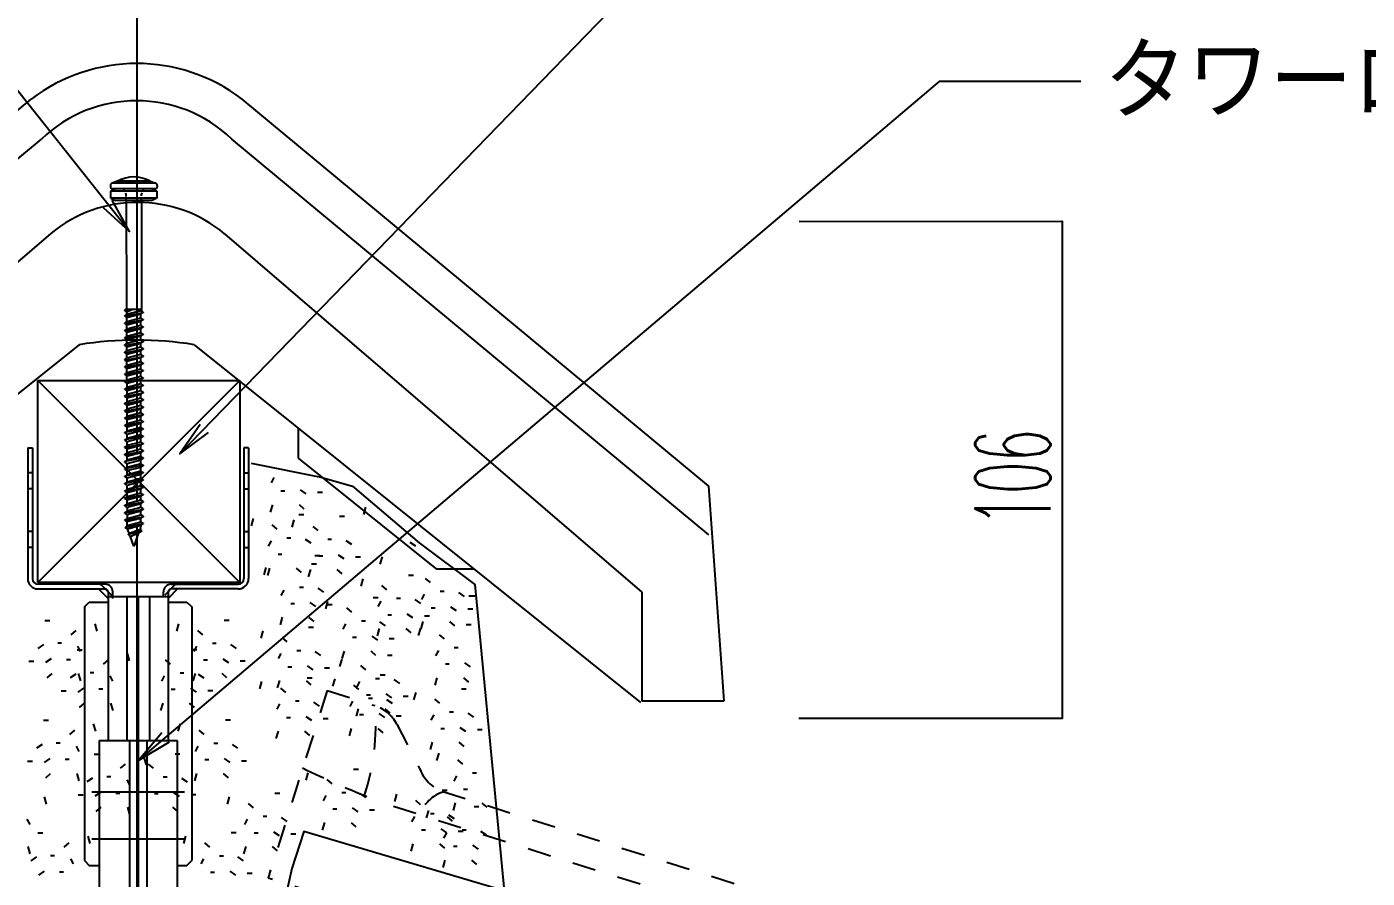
# Model space of a CAD drawing. Extents: x -1727 to 4652, y -2308 to 2357.
# Drawn here: x 3700.5 to 3985.7, y 599.4 to 780.5 of the extents above; entities that cross this region are included whole.
import ezdxf

# ---------------------------------------------------------------- set-up
doc = ezdxf.new("R2010")
doc.units = 0
doc.header["$LTSCALE"] = 5
for name, pattern in [('DASHDOTX2', [63, 60, -1, 1, -1]), ('DASHED', [7, 6, -1]), ('DOT', [2, 1, -1])]:
    doc.linetypes.add(name, pattern=pattern)
for name, color, linetype in [('0-1', 7, 'CONTINUOUS'), ('0-2', 7, 'CONTINUOUS'), ('0-3', 7, 'CONTINUOUS'), ('0-4', 7, 'CONTINUOUS')]:
    doc.layers.add(name, color=color, linetype=linetype)
doc.styles.get("Standard").update_dxf_attribs({"font": 'txt.shx', "bigfont": 'extfont.shx'})

msp = doc.modelspace()

# ---------------------------------------------------------------- linework, layer by layer
at = {"layer": '0-1', "color": 4, "linetype": 'CONTINUOUS'}
for p, q in [((3719.7409, 747.6606), (3718.5688, 747.2302)), ((3726.7408, 747.6619), (3719.7409, 747.6606)), ((3726.7408, 747.6619), (3727.9129, 747.2319)), ((3718.241, 746.7604), (3718.2411, 746.5603)), ((3719.316, 746.0603), (3718.3162, 745.5604)), ((3728.1661, 745.5621), (3718.3162, 745.5604)), ((3718.3165, 744.0604), (3718.3162, 745.5604)), ((3727.741, 747.2618), (3718.741, 747.2602)), ((3727.7412, 746.0618), (3718.7412, 746.0602)), ((3721.3892, 745.3707), (3721.0902, 746.0607)), ((3721.6413, 744.7909), (3721.5164, 745.0809)), ((3721.6413, 744.3808), (3721.6413, 744.7909)), ((3724.8414, 744.7914), (3725.0114, 745.1815)), ((3724.8414, 744.5514), (3724.8414, 744.7914)), ((3725.1062, 745.4014), (3725.3922, 746.0614)), ((3727.1661, 746.0617), (3728.1661, 745.5621)), ((3728.1661, 745.5621), (3728.1664, 744.0621)), ((3728.2409, 746.7621), (3728.241, 746.562)), ((3728.1664, 744.0621), (3718.3165, 744.0604)), ((3718.3165, 744.0604), (3719.3165, 743.5604)), ((3727.1666, 743.5618), (3719.3165, 743.5604)), ((3721.6415, 743.5609), (3721.6414, 744.2209)), ((3721.6415, 743.5609), (3721.6455, 720.5608)), ((3724.8416, 743.5614), (3724.8415, 744.2415)), ((3724.8416, 743.5614), (3724.8457, 720.1113)), ((3728.1664, 744.0621), (3727.1666, 743.5618)), ((3721.2958, 720.2307), (3721.7107, 720.481)), ((3721.2958, 720.1407), (3722.3137, 720.3911)), ((3721.2958, 720.1407), (3721.2958, 720.2307)), ((3721.7837, 719.851), (3721.2958, 720.1407)), ((3721.296, 718.9209), (3725.1959, 719.7016)), ((3721.296, 719.0208), (3721.7838, 719.3008)), ((3721.296, 718.9209), (3721.296, 719.0208)), ((3721.296, 718.9209), (3721.7839, 718.6408)), ((3721.6455, 720.5608), (3721.7107, 720.481)), ((3722.0788, 720.391), (3721.7107, 720.481)), ((3721.7838, 719.3008), (3721.7836, 720.1909)), ((3721.7837, 719.851), (3722.8036, 720.3912)), ((3724.7086, 720.0813), (3721.7838, 719.3008)), ((3721.7839, 718.6408), (3724.7087, 719.4213)), ((3724.8457, 720.3915), (3722.0788, 720.391)), ((3724.7086, 720.0813), (3725.1959, 719.8015)), ((3725.1959, 719.7016), (3724.7087, 719.4213)), ((3724.7089, 718.5315), (3724.7087, 719.4213)), ((3725.1959, 719.8015), (3725.1959, 719.7016)), ((3721.2963, 717.3708), (3725.1962, 718.1515)), ((3721.2963, 717.4707), (3721.784, 717.751)), ((3721.2963, 717.3708), (3721.2963, 717.4707)), ((3721.2963, 717.3708), (3721.7842, 717.091)), ((3721.2966, 715.8207), (3725.1964, 716.6014)), ((3721.2966, 715.9209), (3721.7843, 716.2009)), ((3721.784, 717.751), (3721.7839, 718.6408)), ((3724.7089, 718.5315), (3721.784, 717.751)), ((3721.7842, 717.091), (3724.709, 717.8715)), ((3721.7843, 716.2009), (3721.7842, 717.091)), ((3724.7092, 716.9814), (3721.7843, 716.2009)), ((3721.7844, 715.5409), (3724.7093, 716.3214)), ((3724.7089, 718.5315), (3725.1962, 718.2514)), ((3725.1962, 718.1515), (3724.709, 717.8715)), ((3724.7092, 716.9814), (3724.709, 717.8715)), ((3724.7092, 716.9814), (3725.1964, 716.7016)), ((3725.1964, 716.6014), (3724.7093, 716.3214)), ((3724.7094, 715.4313), (3724.7093, 716.3214)), ((3725.1962, 718.2514), (3725.1962, 718.1515)), ((3725.1964, 716.7016), (3725.1964, 716.6014)), ((3721.2966, 715.8207), (3721.2966, 715.9209)), ((3721.2966, 715.8207), (3721.7844, 715.5409)), ((3721.2968, 714.3708), (3721.7846, 714.6508)), ((3721.2969, 714.2709), (3721.2968, 714.3708)), ((3721.2969, 714.2709), (3725.1967, 715.0516)), ((3721.2969, 714.2709), (3721.7847, 713.9908)), ((3721.2971, 712.7208), (3725.197, 713.5015)), ((3721.2971, 712.8207), (3721.7849, 713.101)), ((3721.7846, 714.6508), (3721.7844, 715.5409)), ((3724.7094, 715.4313), (3721.7846, 714.6508)), ((3721.7847, 713.9908), (3724.7096, 714.7713)), ((3721.7849, 713.101), (3721.7847, 713.9908)), ((3724.7097, 713.8815), (3721.7849, 713.101)), ((3721.785, 712.441), (3724.7098, 713.2215)), ((3724.7094, 715.4313), (3725.1967, 715.1515)), ((3725.1967, 715.0516), (3724.7096, 714.7713)), ((3724.7097, 713.8815), (3724.7096, 714.7713)), ((3724.7097, 713.8815), (3725.197, 713.6014)), ((3725.197, 713.5015), (3724.7098, 713.2215)), ((3724.71, 712.3314), (3724.7098, 713.2215)), ((3725.1967, 715.1515), (3725.1967, 715.0516)), ((3725.197, 713.6014), (3725.197, 713.5015)), ((3721.2971, 712.7208), (3721.2971, 712.8207)), ((3721.2971, 712.7208), (3721.785, 712.441)), ((3721.2974, 711.1707), (3725.1973, 711.9514)), ((3721.2974, 711.2709), (3721.7851, 711.5509)), ((3721.2974, 711.1707), (3721.2974, 711.2709)), ((3721.2974, 711.1707), (3721.7852, 710.8909)), ((3721.2977, 709.6209), (3725.1975, 710.4016)), ((3721.7851, 711.5509), (3721.785, 712.441)), ((3724.71, 712.3314), (3721.7851, 711.5509)), ((3721.7852, 710.8909), (3724.7101, 711.6714)), ((3721.7854, 710.0008), (3721.7852, 710.8909)), ((3724.7103, 710.7813), (3721.7854, 710.0008)), ((3724.71, 712.3314), (3725.1972, 712.0516)), ((3725.1973, 711.9514), (3724.7101, 711.6714)), ((3724.7103, 710.7813), (3724.7101, 711.6714)), ((3724.7103, 710.7813), (3725.1975, 710.4916)), ((3725.1975, 710.4016), (3724.7104, 710.1213)), ((3725.1972, 712.0516), (3725.1973, 711.9514)), ((3725.1975, 710.4916), (3725.1975, 710.4016)), ((3721.2977, 709.7208), (3721.7854, 710.0008)), ((3721.2977, 709.6209), (3721.2977, 709.7208)), ((3721.2977, 709.6209), (3721.7855, 709.3408)), ((3721.2979, 708.0708), (3725.1978, 708.8515)), ((3721.2979, 708.1707), (3721.7857, 708.451)), ((3721.2979, 708.0708), (3721.2979, 708.1707)), ((3721.2979, 708.0708), (3721.7858, 707.791)), ((3721.7855, 709.3408), (3724.7104, 710.1213)), ((3721.7857, 708.451), (3721.7855, 709.3408)), ((3724.7105, 709.2315), (3721.7857, 708.451)), ((3721.7858, 707.791), (3724.7107, 708.5715)), ((3721.786, 706.9009), (3721.7858, 707.791)), ((3724.7108, 707.6814), (3721.786, 706.9009)), ((3724.7105, 709.2315), (3724.7104, 710.1213)), ((3724.7105, 709.2315), (3725.1978, 708.9415)), ((3725.1978, 708.8515), (3724.7107, 708.5715)), ((3724.7108, 707.6814), (3724.7107, 708.5715)), ((3724.7108, 707.6814), (3725.1981, 707.3914)), ((3725.1978, 708.9415), (3725.1978, 708.8515)), ((3725.1981, 707.3914), (3725.1981, 707.3014)), ((3721.2982, 706.5207), (3725.1981, 707.3014)), ((3721.2982, 706.6209), (3721.786, 706.9009)), ((3721.2982, 706.5207), (3721.2982, 706.6209)), ((3721.2982, 706.5207), (3721.7861, 706.2409)), ((3721.2985, 704.9709), (3725.1984, 705.7516)), ((3721.2985, 705.0708), (3721.7862, 705.3508)), ((3721.2985, 704.9709), (3721.2985, 705.0708)), ((3721.2985, 704.9709), (3721.7863, 704.6908)), ((3721.7861, 706.2409), (3724.7109, 707.0214)), ((3721.7862, 705.3508), (3721.7861, 706.2409)), ((3724.7111, 706.1313), (3721.7862, 705.3508)), ((3721.7863, 704.6908), (3724.7112, 705.4713)), ((3721.7865, 703.801), (3721.7863, 704.6908)), ((3724.7114, 704.5815), (3721.7865, 703.801)), ((3725.1981, 707.3014), (3724.7109, 707.0214)), ((3724.7111, 706.1313), (3724.7109, 707.0214)), ((3724.7111, 706.1313), (3725.1983, 705.8416)), ((3725.1984, 705.7516), (3724.7112, 705.4713)), ((3724.7114, 704.5815), (3724.7112, 705.4713)), ((3724.7114, 704.5815), (3725.1986, 704.2915)), ((3725.1983, 705.8416), (3725.1984, 705.7516)), ((3721.2988, 703.4208), (3725.1986, 704.2015)), ((3721.2988, 703.5207), (3721.7865, 703.801)), ((3721.2988, 703.4208), (3721.2988, 703.5207)), ((3721.2988, 703.4208), (3721.7866, 703.141)), ((3721.299, 701.8707), (3725.1989, 702.6514)), ((3721.299, 701.9709), (3721.7868, 702.2509)), ((3721.299, 701.8707), (3721.299, 701.9709)), ((3721.299, 701.8707), (3721.7869, 701.5909)), ((3721.7866, 703.141), (3724.7115, 703.9215)), ((3721.7868, 702.2509), (3721.7866, 703.141)), ((3724.7116, 703.0314), (3721.7868, 702.2509)), ((3721.7869, 701.5909), (3724.7118, 702.3615)), ((3725.1986, 704.2015), (3724.7115, 703.9215)), ((3724.7116, 703.0314), (3724.7115, 703.9215)), ((3724.7116, 703.0314), (3725.1989, 702.7414)), ((3725.1989, 702.6514), (3724.7118, 702.3615)), ((3724.7119, 701.4714), (3724.7118, 702.3615)), ((3725.1986, 704.2915), (3725.1986, 704.2015)), ((3725.1989, 702.7414), (3725.1989, 702.6514)), ((3721.2993, 700.3209), (3725.1992, 701.1016)), ((3721.2993, 700.4208), (3721.787, 700.7008)), ((3721.2993, 700.3209), (3721.2993, 700.4208)), ((3721.2993, 700.3209), (3721.7872, 700.0408)), ((3721.2996, 698.7708), (3725.1995, 699.5515)), ((3721.2996, 698.8707), (3721.7873, 699.151)), ((3721.2996, 698.7708), (3721.2996, 698.8707)), ((3721.787, 700.7008), (3721.7869, 701.5909)), ((3724.7119, 701.4714), (3721.787, 700.7008)), ((3721.7872, 700.0408), (3724.712, 700.8114)), ((3721.7873, 699.151), (3721.7872, 700.0408)), ((3724.7122, 699.9213), (3721.7873, 699.151)), ((3721.7874, 698.491), (3724.7123, 699.2613)), ((3724.7119, 701.4714), (3725.1992, 701.1916)), ((3725.1992, 701.1016), (3724.712, 700.8114)), ((3724.7122, 699.9213), (3724.712, 700.8114)), ((3724.7122, 699.9213), (3725.1994, 699.6415)), ((3725.1995, 699.5515), (3724.7123, 699.2613)), ((3724.7125, 698.3715), (3724.7123, 699.2613)), ((3725.1992, 701.1916), (3725.1992, 701.1016)), ((3725.1994, 699.6415), (3725.1995, 699.5515)), ((3721.2996, 698.7708), (3721.7874, 698.491)), ((3721.2998, 697.3209), (3721.7876, 697.6009)), ((3721.2999, 697.2207), (3721.2998, 697.3209)), ((3721.2999, 697.2207), (3725.1997, 698.0014)), ((3721.2999, 697.2207), (3721.7877, 696.9409)), ((3721.3001, 695.6709), (3725.2, 696.4516)), ((3721.3001, 695.7708), (3721.7879, 696.0508)), ((3721.7876, 697.6009), (3721.7874, 698.491)), ((3724.7125, 698.3715), (3721.7876, 697.6009)), ((3721.7877, 696.9409), (3724.7126, 697.7115)), ((3721.7879, 696.0508), (3721.7877, 696.9409)), ((3724.7127, 696.8214), (3721.7879, 696.0508)), ((3721.788, 695.3908), (3724.7128, 696.1614)), ((3724.7125, 698.3715), (3725.1997, 698.0914)), ((3725.1997, 698.0014), (3724.7126, 697.7115)), ((3724.7127, 696.8214), (3724.7126, 697.7115)), ((3724.7127, 696.8214), (3725.2, 696.5416)), ((3725.2, 696.4516), (3724.7128, 696.1614)), ((3724.713, 695.2713), (3724.7128, 696.1614)), ((3725.1997, 698.0914), (3725.1997, 698.0014)), ((3725.2, 696.5416), (3725.2, 696.4516)), ((3721.3001, 695.6709), (3721.3001, 695.7708)), ((3721.3001, 695.6709), (3721.788, 695.3908)), ((3725.2003, 694.9915), (3721.3004, 694.2207)), ((3721.3004, 694.2207), (3721.7881, 694.501)), ((3721.3004, 694.1208), (3721.3004, 694.2207)), ((3721.3004, 694.1208), (3721.7883, 693.841)), ((3725.2005, 693.4414), (3721.3007, 692.6709)), ((3721.7881, 694.501), (3721.788, 695.3908)), ((3724.713, 695.2713), (3721.7881, 694.501)), ((3721.7883, 693.841), (3724.7131, 694.6113)), ((3721.7884, 692.9509), (3721.7883, 693.841)), ((3724.7133, 693.7215), (3721.7884, 692.9509)), ((3724.713, 695.2713), (3725.2003, 694.9915)), ((3725.2003, 694.9015), (3724.7131, 694.6113)), ((3724.7133, 693.7215), (3724.7131, 694.6113)), ((3724.7133, 693.7215), (3725.2005, 693.4414)), ((3725.2005, 693.3415), (3724.7134, 693.0615)), ((3725.2003, 694.9915), (3725.2003, 694.9015)), ((3725.2005, 693.4414), (3725.2005, 693.3415)), ((3721.3007, 692.6709), (3721.7884, 692.9509)), ((3721.3007, 692.5707), (3721.3007, 692.6709)), ((3721.3007, 692.5707), (3721.7885, 692.2909)), ((3721.3009, 691.1208), (3721.7887, 691.4008)), ((3721.301, 691.0209), (3721.3009, 691.1208)), ((3721.301, 691.0209), (3725.2008, 691.7914)), ((3721.301, 691.0209), (3721.7888, 690.7408)), ((3721.7885, 692.2909), (3724.7134, 693.0615)), ((3721.7887, 691.4008), (3721.7885, 692.2909)), ((3724.7136, 692.1714), (3721.7887, 691.4008)), ((3721.7888, 690.7408), (3724.7137, 691.5114)), ((3721.789, 689.851), (3721.7888, 690.7408)), ((3724.7138, 690.6213), (3721.789, 689.851)), ((3724.7136, 692.1714), (3724.7134, 693.0615)), ((3724.7136, 692.1714), (3725.2008, 691.8916)), ((3725.2008, 691.7914), (3724.7137, 691.5114)), ((3724.7138, 690.6213), (3724.7137, 691.5114)), ((3724.7138, 690.6213), (3725.2011, 690.3415)), ((3725.2008, 691.8916), (3725.2008, 691.7914)), ((3725.2011, 690.3415), (3725.2011, 690.2416)), ((3721.3012, 689.4708), (3725.2011, 690.2416)), ((3721.3012, 689.5707), (3721.789, 689.851)), ((3721.3012, 689.4708), (3721.3012, 689.5707)), ((3721.3012, 689.4708), (3721.7891, 689.191)), ((3725.2013, 688.7914), (3721.3015, 688.0209)), ((3721.3015, 688.0209), (3721.7892, 688.3009)), ((3721.3015, 687.9207), (3721.3015, 688.0209)), ((3721.3015, 687.9207), (3721.7894, 687.6409)), ((3721.7891, 689.191), (3724.7139, 689.9613)), ((3721.7892, 688.3009), (3721.7891, 689.191)), ((3724.7141, 689.0715), (3721.7892, 688.3009)), ((3721.7894, 687.6409), (3724.7142, 688.4115)), ((3721.7895, 686.7508), (3721.7894, 687.6409)), ((3724.7144, 687.5214), (3721.7895, 686.7508)), ((3725.2011, 690.2416), (3724.7139, 689.9613)), ((3724.7141, 689.0715), (3724.7139, 689.9613)), ((3724.7141, 689.0715), (3725.2013, 688.7914)), ((3725.2014, 688.6915), (3724.7142, 688.4115)), ((3724.7144, 687.5214), (3724.7142, 688.4115)), ((3724.7144, 687.5214), (3725.2016, 687.2416)), ((3725.2013, 688.7914), (3725.2014, 688.6915)), ((3725.2016, 687.2416), (3721.3018, 686.4708)), ((3721.3018, 686.4708), (3721.7895, 686.7508)), ((3721.3018, 686.3709), (3721.3018, 686.4708)), ((3721.3018, 686.3709), (3721.7896, 686.0908)), ((3725.2019, 685.6915), (3721.302, 684.9207)), ((3721.302, 684.9207), (3721.7898, 685.201)), ((3721.3021, 684.8208), (3721.302, 684.9207)), ((3721.3021, 684.8208), (3721.7899, 684.541)), ((3721.7896, 686.0908), (3724.7145, 686.8614)), ((3721.7898, 685.201), (3721.7896, 686.0908)), ((3724.7146, 685.9713), (3721.7898, 685.201)), ((3721.7899, 684.541), (3724.7148, 685.3113)), ((3725.2016, 687.1414), (3724.7145, 686.8614)), ((3724.7146, 685.9713), (3724.7145, 686.8614)), ((3724.7146, 685.9713), (3725.2019, 685.6915)), ((3725.2019, 685.5916), (3724.7148, 685.3113)), ((3724.7149, 684.4215), (3724.7148, 685.3113)), ((3725.2016, 687.2416), (3725.2016, 687.1414)), ((3725.2019, 685.6915), (3725.2019, 685.5916)), ((3725.2022, 684.1414), (3721.3023, 683.3709)), ((3721.3023, 683.3709), (3721.7901, 683.6509)), ((3721.3023, 683.2707), (3721.3023, 683.3709)), ((3721.3023, 683.2707), (3721.7902, 682.9909)), ((3721.3026, 681.7209), (3725.2025, 682.4914)), ((3721.3026, 681.8208), (3721.7903, 682.1008)), ((3721.3026, 681.7209), (3721.3026, 681.8208)), ((3721.3026, 681.7209), (3721.7904, 681.4408)), ((3721.7901, 683.6509), (3721.7899, 684.541)), ((3724.7149, 684.4215), (3721.7901, 683.6509)), ((3721.7902, 682.9909), (3724.715, 683.7615)), ((3721.7903, 682.1008), (3721.7902, 682.9909)), ((3724.7152, 682.8714), (3721.7903, 682.1008)), ((3721.7904, 681.4408), (3724.7153, 682.2114)), ((3724.7149, 684.4215), (3725.2022, 684.1414)), ((3725.2022, 684.0415), (3724.715, 683.7615)), ((3724.7152, 682.8714), (3724.715, 683.7615)), ((3724.7152, 682.8714), (3725.2024, 682.5916)), ((3725.2025, 682.4914), (3724.7153, 682.2114)), ((3724.7155, 681.3213), (3724.7153, 682.2114)), ((3725.2022, 684.1414), (3725.2022, 684.0415)), ((3725.2024, 682.5916), (3725.2025, 682.4914)), ((3721.3029, 680.1708), (3725.2027, 680.9416)), ((3721.3029, 680.2707), (3721.7906, 680.551)), ((3721.3029, 680.1708), (3721.3029, 680.2707)), ((3721.3029, 680.1708), (3721.7907, 679.891)), ((3725.203, 679.3915), (3721.3031, 678.6207)), ((3721.3031, 678.7209), (3721.7939, 679.0009)), ((3721.7906, 680.551), (3721.7904, 681.4408)), ((3724.7155, 681.3213), (3721.7906, 680.551)), ((3721.7907, 679.891), (3724.7156, 680.6613)), ((3721.7909, 679.0009), (3721.7907, 679.891)), ((3724.7157, 679.7715), (3721.7909, 679.0009)), ((3721.791, 678.3409), (3724.7159, 679.1115)), ((3725.203, 679.3915), (3724.712, 679.1115)), ((3725.203, 679.4914), (3724.7148, 679.7715)), ((3724.7155, 681.3213), (3725.2027, 681.0415)), ((3725.2027, 680.9416), (3724.7156, 680.6613)), ((3724.7157, 679.7715), (3724.7156, 680.6613)), ((3724.716, 678.2214), (3724.7159, 679.1115)), ((3725.2027, 681.0415), (3725.2027, 680.9416)), ((3725.203, 679.4914), (3725.203, 679.3915)), ((3721.3031, 678.6207), (3721.3031, 678.7209)), ((3721.3031, 678.6207), (3721.7922, 678.3409)), ((3725.2033, 677.8414), (3721.3034, 677.0709)), ((3721.3034, 677.1609), (3721.7942, 677.4508)), ((3721.3034, 677.0709), (3721.3034, 677.1609)), ((3721.3034, 677.0709), (3721.7925, 676.7908)), ((3721.3037, 675.5208), (3725.2036, 676.2916)), ((3721.791, 678.3409), (3721.7912, 677.4508)), ((3724.716, 678.2214), (3721.7912, 677.4508)), ((3721.7913, 676.7908), (3724.7161, 677.5614)), ((3721.7913, 676.7908), (3721.7914, 675.901)), ((3721.7914, 675.901), (3724.7163, 676.6713)), ((3721.7915, 675.241), (3724.7164, 676.0113)), ((3725.2033, 677.8414), (3724.7122, 677.5614)), ((3725.2036, 676.2916), (3724.7125, 676.0113)), ((3725.2033, 677.9416), (3724.7151, 678.2214)), ((3725.2035, 676.3915), (3724.7154, 676.6713)), ((3724.7163, 676.6713), (3724.7161, 677.5614)), ((3724.7166, 675.1215), (3724.7164, 676.0113)), ((3725.2033, 677.9416), (3725.2033, 677.8414)), ((3725.2035, 676.3915), (3725.2036, 676.2916)), ((3721.3037, 675.6108), (3721.7944, 675.901)), ((3721.3037, 675.5208), (3721.3037, 675.6108)), ((3721.3037, 675.5208), (3721.7927, 675.241)), ((3721.43, 674.0007), (3721.9178, 673.7209)), ((3721.7917, 674.3509), (3721.4407, 674.0907)), ((3721.4408, 673.9908), (3721.4407, 674.0907)), ((3725.2038, 674.7415), (3721.4408, 673.9908)), ((3721.7917, 674.3509), (3721.7915, 675.241)), ((3724.7166, 675.1215), (3721.7917, 674.3509)), ((3721.9169, 673.7209), (3724.7167, 674.4615)), ((3722.2681, 672.7511), (3721.9169, 673.7209)), ((3724.8861, 673.1814), (3722.1352, 672.481)), ((3724.5188, 673.5213), (3722.2681, 672.7511)), ((3724.8861, 673.1814), (3724.1941, 672.7814)), ((3724.6559, 673.9014), (3724.5188, 673.5213)), ((3724.929, 673.2915), (3724.5188, 673.5213)), ((3725.2038, 674.7415), (3724.7128, 674.4615)), ((3725.2038, 674.8414), (3724.7157, 675.1215)), ((3724.7167, 674.4615), (3724.7167, 674.2413)), ((3724.929, 673.2915), (3724.8861, 673.1814)), ((3725.2038, 674.8414), (3725.2038, 674.7415)), ((3722.2681, 672.7511), (3722.0971, 672.571)), ((3722.1352, 672.481), (3722.0971, 672.571)), ((3722.5502, 671.981), (3722.1352, 672.481)), ((3724.1941, 672.7814), (3722.5502, 671.981)), ((3723.2547, 670.0512), (3722.5502, 671.981)), ((3724.2661, 672.8312), (3723.2547, 670.0512)), ((3723.2547, 670.0512), (3723.6296, 670.5613)), ((3723.6296, 670.5613), (3723.5605, 670.8913))]:
    msp.add_line(p, q, dxfattribs=at)
at = {"layer": '0-1', "color": 3, "linetype": 'CONTINUOUS'}
for p, q in [((3702.7868, 662.2704), (3702.7868, 705.2704)), ((3702.7868, 705.2704), (3745.7868, 705.2704)), ((3745.7868, 705.2704), (3745.7868, 662.2704)), ((3745.7868, 662.2704), (3702.7868, 662.2704))]:
    msp.add_line(p, q, dxfattribs=at)
at = {"layer": '0-1', "color": 7, "linetype": 'CONTINUOUS'}
for p, q in [((3745.7868, 705.2704), (3702.7868, 662.2704)), ((3702.7868, 705.2704), (3745.7868, 662.2704)), ((3753.0438, 684.6186), (3752.4437, 683.4931)), ((3754.5314, 681.7576), (3755.3568, 681.7577)), ((3758.6288, 681.9705), (3759.8293, 681.1452)), ((3763.3866, 681.4561), (3762.3362, 681.456)), ((3752.3479, 677.251), (3752.7979, 678.8267)), ((3759.3877, 676.6572), (3758.3372, 676.6571)), ((3759.5095, 677.9025), (3758.459, 678.8028)), ((3768.0643, 676.358), (3767.0139, 676.3579)), ((3772.1839, 676.7556), (3772.634, 678.3313)), ((3748.2482, 674.362), (3748.6983, 675.9377)), ((3753.7603, 673.63), (3752.7098, 674.5302)), ((3756.9249, 674.0628), (3757.375, 675.6385)), ((3762.437, 673.3308), (3761.3864, 674.231)), ((3752.4454, 671.1548), (3751.8453, 670.0293)), ((3755.8283, 671.7943), (3756.6537, 671.7944)), ((3759.6896, 671.5437), (3760.8902, 670.7185)), ((3764.505, 671.4951), (3765.3303, 671.4952)), ((3768.3663, 671.2445), (3769.5669, 670.4193)), ((3781.966, 670.9002), (3783.1666, 670.075)), ((3753.933, 668.2938), (3754.7584, 668.2939)), ((3762.7882, 667.9923), (3761.7378, 667.9922)), ((3762.6097, 667.9946), (3763.4351, 667.9947)), ((3766.707, 668.2075), (3767.9076, 667.3822)), ((3771.4649, 667.6931), (3770.4145, 667.693)), ((3775.6852, 666.1807), (3776.1352, 667.7564)), ((3750.941, 663.8901), (3751.3911, 665.4658)), ((3751.7495, 663.7872), (3752.1996, 665.3629)), ((3758.9111, 664.4387), (3757.8606, 665.3389)), ((3760.4262, 663.488), (3760.8762, 665.0637)), ((3762.0804, 666.1854), (3761.03, 666.1853)), ((3767.5878, 664.1395), (3766.5373, 665.0397)), ((3771.5855, 661.4966), (3772.0356, 663.0723)), ((3782.7249, 663.7918), (3781.6745, 663.7917)), ((3786.3726, 662.2605), (3785.3221, 663.1608)), ((3755.1382, 660.683), (3754.538, 659.5575)), ((3758.5211, 661.3225), (3759.3464, 661.3225)), ((3762.3824, 661.0719), (3763.583, 660.2466)), ((3775.245, 659.0047), (3774.1946, 659.0046)), ((3777.0976, 660.7645), (3776.047, 661.6648)), ((3779.1656, 658.9289), (3779.9909, 658.929)), ((3785.0578, 659.7854), (3784.4576, 658.6599)), ((3788.4407, 660.4249), (3789.266, 660.425)), ((3792.302, 660.1743), (3793.5026, 659.349)), ((3794.4963, 659.4246), (3796.147, 659.4247)), ((3756.6258, 657.822), (3757.4512, 657.822)), ((3760.7231, 658.0348), (3761.9237, 657.2096)), ((3764.1056, 656.7094), (3764.5557, 658.2851)), ((3765.481, 657.5204), (3764.4305, 657.5203)), ((3769.6177, 655.9774), (3768.5671, 656.8777)), ((3775.7827, 658.2894), (3775.1825, 657.1639)), ((3783.0269, 658.6783), (3784.2275, 657.8531)), ((3786.5454, 656.9244), (3787.3707, 656.9245)), ((3790.6427, 657.1372), (3791.8433, 656.312)), ((3795.4006, 656.6229), (3794.3501, 656.6228)), ((3704.3028, 654.2176), (3705.3532, 654.2175)), ((3715.4422, 651.9223), (3714.9921, 653.498)), ((3732.3909, 651.9223), (3732.8409, 653.498)), ((3743.5303, 654.2176), (3742.4798, 654.2175)), ((3754.4423, 653.3153), (3754.8923, 654.891)), ((3761.6039, 653.9668), (3760.5534, 654.8671)), ((3768.3028, 653.5023), (3767.7026, 652.3768)), ((3771.6857, 654.1418), (3772.511, 654.1418)), ((3775.547, 653.8912), (3776.7476, 653.0659)), ((3777.2703, 655.4284), (3778.0957, 655.4285)), ((3781.3676, 655.6413), (3782.5682, 654.816)), ((3784.3618, 652.4177), (3784.8119, 653.9934)), ((3786.1255, 655.1269), (3785.075, 655.1268)), ((3791.5235, 653.0692), (3790.4729, 653.9695)), ((3794.992, 653.32), (3793.9415, 653.3199)), ((3709.9301, 651.1903), (3710.9806, 652.0906)), ((3737.9029, 651.1903), (3736.8524, 652.0906)), ((3750.3426, 650.4263), (3750.7927, 652.002)), ((3755.8547, 649.6943), (3754.8041, 650.5946)), ((3761.482, 652.7216), (3760.4316, 652.7215)), ((3769.7904, 650.6413), (3770.6158, 650.6413)), ((3773.8877, 650.8541), (3775.0883, 650.0289)), ((3775.0868, 650.9218), (3775.5368, 652.4975)), ((3778.6456, 650.3397), (3777.5952, 650.3396)), ((3782.2484, 651.5732), (3781.1979, 652.4735)), ((3783.8525, 651.0247), (3784.3026, 652.6004)), ((3789.3646, 650.2927), (3788.3141, 651.193)), ((3704.0008, 649.104), (3702.8002, 648.2788)), ((3707.8621, 649.3546), (3707.0368, 649.3547)), ((3711.1843, 647.9344), (3712.2347, 647.9343)), ((3711.245, 648.7151), (3711.8452, 647.5896)), ((3736.6488, 647.9344), (3735.5983, 647.9343)), ((3736.588, 648.7151), (3735.9879, 647.5896)), ((3739.9709, 649.3546), (3740.7963, 649.3547)), ((3743.8323, 649.104), (3745.0328, 648.2788)), ((3757.9227, 647.8587), (3758.748, 647.8587)), ((3761.784, 647.6081), (3762.9846, 646.7828)), ((3767.6069, 646.1346), (3768.0569, 647.7103)), ((3774.7685, 646.7861), (3773.718, 647.6864)), ((3788.0497, 647.8176), (3787.4496, 646.692)), ((3791.4326, 648.4571), (3792.258, 648.4571)), ((3700.9022, 645.5526), (3701.9526, 645.5525)), ((3705.6601, 646.067), (3704.4595, 645.2418)), ((3709.7574, 645.8541), (3708.932, 645.8542)), ((3716.8116, 644.9072), (3717.8622, 645.8074)), ((3722.3237, 645.6392), (3721.8736, 647.2149)), ((3731.0214, 644.9072), (3729.9709, 645.8074)), ((3738.0757, 645.8541), (3738.901, 645.8542)), ((3742.173, 646.067), (3743.3736, 645.2418)), ((3746.9308, 645.5526), (3745.8804, 645.5525)), ((3754.5398, 647.2192), (3753.9396, 646.0936)), ((3767.0976, 644.4424), (3767.5476, 646.0181)), ((3778.237, 646.7377), (3777.1866, 646.7376)), ((3789.5373, 644.9566), (3790.3627, 644.9566)), ((3793.6347, 645.1694), (3794.8352, 644.3442)), ((3704.7793, 641.999), (3705.8298, 642.8993)), ((3710.8823, 642.8209), (3709.6817, 641.9957)), ((3711.9409, 641.3475), (3711.4909, 642.9232)), ((3714.7436, 643.0715), (3713.9183, 643.0716)), ((3718.1265, 642.432), (3718.7267, 641.3065)), ((3729.7065, 642.432), (3729.1064, 641.3065)), ((3733.0894, 643.0715), (3733.9148, 643.0716)), ((3735.8921, 641.3475), (3736.3422, 642.9232)), ((3736.9508, 642.8209), (3738.1513, 641.9957)), ((3743.0537, 641.999), (3742.0032, 642.8993)), ((3756.0274, 644.3582), (3756.8528, 644.3582)), ((3760.1247, 644.571), (3761.3253, 643.7458)), ((3761.1828, 641.9505), (3760.1324, 641.9504)), ((3764.8826, 644.0566), (3763.8321, 644.0565)), ((3765.6016, 640.2537), (3766.0517, 641.8294)), ((3772.6096, 643.7104), (3771.5591, 644.6107)), ((3774.6777, 641.8747), (3775.503, 641.8748)), ((3776.741, 642.5489), (3775.6906, 642.5488)), ((3787.3538, 640.4499), (3787.8038, 642.0256)), ((3794.5154, 641.1014), (3793.4649, 642.0017)), ((3707.7837, 639.2695), (3708.8341, 639.2694)), ((3712.5416, 639.7839), (3711.341, 638.9586)), ((3716.6389, 639.571), (3715.8135, 639.5711)), ((3731.1942, 639.571), (3732.0195, 639.5711)), ((3735.2915, 639.7839), (3736.4921, 638.9586)), ((3740.0493, 639.2695), (3738.9989, 639.2694)), ((3750.0434, 639.6553), (3750.4935, 641.231)), ((3753.8439, 639.8515), (3754.2939, 641.4272)), ((3755.5555, 638.9232), (3754.5049, 639.8235)), ((3761.0055, 640.503), (3759.955, 641.4033)), ((3771.1136, 639.5216), (3770.0631, 640.4219)), ((3771.2947, 641.2353), (3770.6946, 640.1097)), ((3778.539, 641.6241), (3779.7395, 640.7989)), ((3793.9928, 639.6184), (3792.9423, 639.6183)), ((3711.6608, 635.7159), (3712.7113, 636.6161)), ((3718.8224, 635.0644), (3718.3724, 636.6401)), ((3729.0106, 635.0644), (3729.4607, 636.6401)), ((3736.1722, 635.7159), (3735.1217, 636.6161)), ((3754.2406, 636.4481), (3753.6404, 635.3226)), ((3757.6235, 637.0876), (3758.4488, 637.0877)), ((3761.4848, 636.837), (3762.6854, 636.0118)), ((3769.7988, 637.0465), (3769.1986, 635.921)), ((3772.7824, 638.3742), (3773.6077, 638.3743)), ((3773.1817, 637.686), (3774.007, 637.6861)), ((3776.8797, 638.5871), (3778.0803, 637.7619)), ((3777.043, 637.4354), (3778.2436, 636.6102)), ((3781.6376, 638.0727), (3780.5871, 638.0726)), ((3782.8534, 637.3231), (3783.3034, 638.8988)), ((3788.3654, 636.5911), (3787.3149, 637.4914)), ((3755.7282, 633.5871), (3756.5536, 633.5872)), ((3759.8255, 633.8), (3761.0261, 632.9747)), ((3764.5834, 633.2856), (3763.533, 633.2855)), ((3770.5988, 633.8676), (3771.0489, 635.4433)), ((3771.2864, 634.1855), (3772.1117, 634.1856)), ((3775.3837, 634.3984), (3776.5843, 633.5731)), ((3777.7605, 634.5191), (3776.7099, 635.4194)), ((3780.1416, 633.884), (3779.0911, 633.8839)), ((3787.0505, 634.1159), (3786.4504, 632.9904)), ((3790.4334, 634.7554), (3791.2588, 634.7555)), ((3794.2948, 634.5048), (3795.4953, 633.6796)), ((3704.0036, 632.9747), (3705.054, 632.9746)), ((3709.6309, 629.9474), (3710.6815, 630.8477)), ((3715.143, 630.6794), (3714.6929, 632.2551)), ((3732.6901, 630.6794), (3733.1401, 632.2551)), ((3738.2021, 629.9474), (3737.1516, 630.8477)), ((3743.8295, 632.9747), (3742.779, 632.9746)), ((3753.5447, 629.0805), (3753.9947, 630.6562)), ((3760.7063, 629.732), (3759.6558, 630.6322)), ((3769.1029, 629.6789), (3769.5529, 631.2546)), ((3776.2645, 630.3303), (3775.2139, 631.2306)), ((3788.5382, 631.2549), (3789.3635, 631.255)), ((3792.6355, 631.4678), (3793.8361, 630.6425)), ((3797.3933, 630.9534), (3796.3429, 630.9533)), ((3703.7016, 627.8611), (3702.501, 627.0359)), ((3707.5629, 628.1117), (3706.7376, 628.1118)), ((3740.2701, 628.1117), (3741.0955, 628.1118)), ((3744.1315, 627.8611), (3745.332, 627.0359)), ((3786.3546, 626.7483), (3786.8047, 628.324)), ((3793.5162, 627.3998), (3792.4657, 628.3001)), ((3705.3609, 624.8241), (3704.1603, 623.9989)), ((3710.9458, 627.4722), (3711.546, 626.3467)), ((3714.7746, 625.794), (3715.8251, 625.7939)), ((3725.914, 623.4987), (3725.464, 625.0744)), ((3733.0584, 625.794), (3732.008, 625.7939)), ((3736.8872, 627.4722), (3736.2871, 626.3467)), ((3742.4722, 624.8241), (3743.6728, 623.9989)), ((3787.7421, 624.3963), (3788.1921, 625.972)), ((3700.603, 624.3097), (3701.6534, 624.3096)), ((3709.4582, 624.6112), (3708.6328, 624.6113)), ((3720.402, 622.7667), (3721.4525, 623.667)), ((3727.4311, 622.7667), (3726.3805, 623.667)), ((3738.3749, 624.6112), (3739.2002, 624.6113)), ((3747.23, 624.3097), (3746.1796, 624.3096)), ((3771.0563, 622.5028), (3770.0059, 622.5027)), ((3793.2541, 623.6643), (3792.2036, 624.5645)), ((3795.3222, 621.8286), (3796.1475, 621.8287)), ((3704.4801, 620.7561), (3705.5306, 621.6564)), ((3711.6417, 620.1046), (3711.1917, 621.6803)), ((3714.4726, 620.6804), (3713.2721, 619.8552)), ((3718.334, 620.931), (3717.5086, 620.9311)), ((3721.7169, 620.2915), (3722.317, 619.166)), ((3729.4991, 620.931), (3730.3244, 620.9311)), ((3733.3604, 620.6804), (3734.561, 619.8552)), ((3736.1913, 620.1046), (3736.6414, 621.6803)), ((3743.3529, 620.7561), (3742.3024, 621.6564)), ((3759.9169, 620.2076), (3760.3669, 621.7833)), ((3765.4289, 619.4755), (3764.3784, 620.3758)), ((3791.9393, 621.1891), (3791.3391, 620.0636)), ((3704.6711, 615.1212), (3704.2211, 616.6969)), ((3711.3741, 617.129), (3712.4245, 617.1289)), ((3716.1319, 617.6434), (3714.9313, 616.8182)), ((3720.2292, 617.4305), (3719.4039, 617.4306)), ((3727.6038, 617.4305), (3728.4292, 617.4306)), ((3731.7011, 617.6434), (3732.9017, 616.8182)), ((3736.459, 617.129), (3735.4085, 617.1289)), ((3743.1619, 615.1212), (3743.612, 616.6969)), ((3754.3013, 617.4165), (3753.2509, 617.4164)), ((3764.1141, 617.0004), (3763.5139, 615.8749)), ((3767.497, 617.6399), (3768.3223, 617.64)), ((3771.3583, 617.3893), (3772.5588, 616.564)), ((3778.7662, 615.7196), (3779.2163, 617.2953)), ((3789.9056, 618.0149), (3788.8552, 618.0148)), ((3793.4269, 618.3281), (3794.2522, 618.3282)), ((3715.2512, 613.5754), (3716.3017, 614.4757)), ((3722.4128, 612.9239), (3721.9627, 614.4996)), ((3732.5819, 613.5754), (3731.5314, 614.4757)), ((3748.674, 614.3892), (3747.6234, 615.2895)), ((3765.6017, 614.1394), (3766.427, 614.1395)), ((3769.699, 614.3522), (3770.8996, 613.527)), ((3774.4569, 613.8379), (3773.4064, 613.8378)), ((3784.2783, 614.9876), (3783.2277, 615.8879)), ((3785.5517, 612.2462), (3786.0018, 613.8219)), ((3791.2433, 613.8215), (3791.6934, 615.3972)), ((3796.6912, 614.5415), (3795.6407, 614.5414)), ((3798.405, 614.473), (3797.3544, 615.3732)), ((3700.474, 611.9141), (3701.0741, 610.7885)), ((3747.3591, 611.9141), (3746.7589, 610.7885)), ((3750.742, 612.5536), (3751.5673, 612.5536)), ((3754.6033, 612.303), (3755.8039, 611.4777)), ((3763.4181, 609.6327), (3763.8682, 611.2084)), ((3770.5798, 610.2842), (3769.5292, 611.1845)), ((3782.9634, 612.5125), (3782.3632, 611.3869)), ((3786.3463, 613.152), (3787.1716, 613.152)), ((3791.0638, 611.5142), (3790.0133, 612.4145)), ((3790.2076, 612.9014), (3791.4082, 612.0761)), ((3702.8068, 609.039), (3703.8572, 609.0389)), ((3713.9462, 606.7437), (3713.4961, 608.3194)), ((3733.8869, 606.7437), (3734.3369, 608.3194)), ((3745.0263, 609.039), (3743.9758, 609.0389)), ((3748.8467, 609.0531), (3749.6721, 609.0531)), ((3752.944, 609.2659), (3754.1446, 608.4407)), ((3757.7019, 608.7515), (3756.6514, 608.7514)), ((3784.451, 609.6515), (3785.2764, 609.6515)), ((3788.5483, 609.8643), (3789.7489, 609.0391)), ((3789.7489, 609.0391), (3789.1488, 607.9135)), ((3793.3062, 609.3499), (3792.2557, 609.3498)), ((3793.1318, 609.6786), (3793.9572, 609.6786)), ((3796.9931, 609.428), (3798.1937, 608.6027)), ((3701.1699, 604.5464), (3700.7198, 606.1221)), ((3708.4341, 606.0117), (3709.4847, 606.912)), ((3739.3989, 606.0117), (3738.3484, 606.912)), ((3746.6632, 604.5464), (3747.1132, 606.1221)), ((3753.8248, 605.1979), (3752.7743, 606.0982)), ((3782.2675, 605.1448), (3782.7175, 606.7205)), ((3789.4291, 605.7963), (3788.3786, 606.6966)), ((3791.2365, 606.1781), (3792.0619, 606.1781)), ((3795.3339, 606.3909), (3796.5344, 605.5657)), ((3702.5048, 603.9255), (3701.3042, 603.1002)), ((3706.3661, 604.1761), (3705.5408, 604.1762)), ((3709.749, 603.5366), (3710.3492, 602.4111)), ((3738.084, 603.5366), (3737.4839, 602.4111)), ((3741.4669, 604.1761), (3742.2923, 604.1762)), ((3745.3282, 603.9255), (3746.5288, 603.1002)), ((3789.053, 601.6714), (3789.503, 603.2471)), ((3796.2146, 602.3229), (3795.1641, 603.2232)), ((3704.1641, 600.8884), (3702.9635, 600.0632)), ((3708.2614, 600.6756), (3707.436, 600.6757)), ((3739.5716, 600.6756), (3740.397, 600.6757)), ((3743.669, 600.8884), (3744.8695, 600.0632)), ((3748.4268, 600.374), (3747.3764, 600.374))]:
    msp.add_line(p, q, dxfattribs=at)
at = {"layer": '0-1', "color": 6, "linetype": 'CONTINUOUS'}
for p, q in [((3700.6525, 690.9217), (3701.6525, 690.9217)), ((3700.6525, 690.9217), (3700.6525, 663.1217)), ((3701.6525, 690.9217), (3701.6525, 663.1217)), ((3747.6525, 690.9217), (3746.6525, 690.9217)), ((3746.6525, 690.9217), (3746.6525, 663.1217)), ((3747.6525, 690.9217), (3747.6525, 663.1217)), ((3717.1525, 661.9217), (3702.8525, 661.9217)), ((3731.1525, 661.9217), (3745.4525, 661.9217)), ((3702.8525, 660.9217), (3717.1525, 660.9217)), ((3715.7525, 660.9217), (3717.7525, 658.9217)), ((3717.7525, 660.3217), (3717.7525, 628.7084)), ((3717.7525, 659.3217), (3730.5525, 659.3217)), ((3718.7525, 659.3217), (3718.7525, 660.3217)), ((3721.7383, 659.3217), (3721.7383, 628.7084)), ((3724.1525, 659.3217), (3724.1525, 603.9217)), ((3726.5667, 659.3217), (3726.5667, 628.7084)), ((3729.5525, 659.3217), (3729.5525, 660.3217)), ((3732.5525, 660.9217), (3730.5525, 658.9217)), ((3730.5525, 660.3217), (3730.5525, 628.7084)), ((3745.4525, 660.9217), (3731.1525, 660.9217)), ((3712.7525, 657.1217), (3713.7525, 658.1217)), ((3712.7525, 657.1217), (3712.7525, 603.1217)), ((3713.7525, 658.1217), (3717.7525, 658.1217)), ((3730.5525, 658.1217), (3734.5525, 658.1217)), ((3734.5525, 658.1217), (3735.5525, 657.1217)), ((3735.5525, 657.1217), (3735.5525, 603.1217)), ((3715.8369, 628.7084), (3715.8369, 575.355)), ((3715.8369, 628.7084), (3732.4681, 628.7084)), ((3722.2939, 628.7084), (3722.2939, 575.7084)), ((3724.1525, 628.7084), (3724.1525, 575.7084)), ((3726.0111, 628.7084), (3726.0111, 575.7084)), ((3732.4681, 628.7084), (3732.4681, 575.355)), ((3712.7525, 603.1217), (3713.7525, 602.1217)), ((3713.7525, 602.1217), (3715.8369, 602.1217)), ((3732.4681, 602.1217), (3734.5525, 602.1217)), ((3734.5525, 602.1217), (3735.5525, 603.1217))]:
    msp.add_line(p, q, dxfattribs=at)
at = {"layer": '0-1', "color": 6, "linetype": 'DASHED'}
for p, q in [((3701.6525, 685.6217), (3700.6525, 685.6217)), ((3746.6525, 685.6217), (3747.6525, 685.6217)), ((3701.6525, 682.2217), (3700.6525, 682.2217)), ((3746.6525, 682.2217), (3747.6525, 682.2217)), ((3701.6525, 673.1217), (3700.6525, 673.1217)), ((3746.6525, 673.1217), (3747.6525, 673.1217)), ((3701.6525, 669.7217), (3700.6525, 669.7217)), ((3746.6525, 669.7217), (3747.6525, 669.7217)), ((3716.4596, 661.6288), (3718.4596, 659.6288)), ((3731.8454, 661.6288), (3729.8454, 659.6288))]:
    msp.add_line(p, q, dxfattribs=at)
at = {"layer": '0-1', "color": 6, "linetype": 'DASHDOTX2'}
for p, q in [((3734.0302, 617.7084), (3714.2748, 617.7084)), ((3732.9302, 617.7084), (3715.3748, 617.7084)), ((3734.0302, 607.7084), (3714.2748, 607.7084)), ((3732.9302, 607.7084), (3715.3748, 607.7084))]:
    msp.add_line(p, q, dxfattribs=at)
at = {"layer": '0-1', "color": 7, "linetype": 'CONTINUOUS'}
msp.add_lwpolyline([(3748.2165, 687.6841), (3763.0285, 684.7285), (3769.7719, 682.7765), (3783.9687, 670.7092), (3795.7845, 661.8507), (3802.0695, 596.7087), (3800.1175, 597.2411), (3759.4022, 609.3581), (3756.8921, 601.4206), (3755.0428, 593.1595), (3755.259, 584.0522), (3743.2805, 575.2679), (3732.7669, 574.4468)], dxfattribs=at)
at = {"layer": '0-1', "color": 4, "linetype": 'CONTINUOUS'}
for centre, radius, start, end in [((3723.2421, 741.3012), 7.2555, 61.1686, 118.8521), ((3718.7411, 746.7604), 0.5001, 90.0101, 180.0101), ((3718.7412, 746.5603), 0.5001, 180.0101, 270.0101), ((3727.7411, 746.762), 0.5001, 0.0101, 90.0101), ((3727.7412, 746.5619), 0.5001, 270.0101, 360.0101), ((3723.7168, 674.2411), 0.9999, 340.0101, 360.0101)]:
    msp.add_arc(centre, radius, start, end, dxfattribs=at)
at = {"layer": '0-1', "color": 6, "linetype": 'CONTINUOUS'}
for centre, radius, start, end in [((3702.8525, 663.1217), 2.2, 180, 270), ((3702.8525, 663.1217), 1.2, 180, 270), ((3717.1525, 660.3217), 1.6, 0, 90), ((3731.1525, 660.3217), 1.6, 90, 180), ((3745.4525, 663.1217), 2.2, 270, 360), ((3745.4525, 663.1217), 1.2, 270, 360), ((3717.1525, 660.3217), 0.6, 0, 90), ((3731.1525, 660.3217), 0.6, 90, 180)]:
    msp.add_arc(centre, radius, start, end, dxfattribs=at)
at = {"layer": '0-1', "color": 6, "linetype": 'DASHED'}
for centre, start, end in [((3715.7525, 660.9217), 45, 90), ((3732.5525, 660.9217), 90, 135), ((3717.7525, 658.9217), 0, 45)]:
    msp.add_arc(centre, 1, start, end, dxfattribs=at)
at = {"layer": '0-2', "color": 2, "linetype": 'CONTINUOUS'}
for p, q in [((3602.0015, 682.6722), (3701.4045, 765.1262)), ((3845.5855, 682.7572), (3746.2725, 765.1362)), ((3602.1035, 672.4372), (3703.6085, 756.6342)), ((3845.5855, 672.4372), (3744.0815, 756.6342)), ((3705.5665, 736.5342), (3616.3445, 660.1272)), ((3742.5475, 736.4952), (3831.3445, 660.2052)), ((3711.5845, 712.8842), (3617.1415, 637.1272)), ((3736.1045, 712.8842), (3831.0325, 636.7382)), ((3758.2415, 695.1272), (3758.2415, 688.7182)), ((3758.2405, 688.7182), (3787.6495, 665.1272)), ((3848.8445, 637.1272), (3845.5855, 682.7572)), ((3795.6405, 665.1272), (3787.6495, 665.1272)), ((3831.3445, 660.2052), (3831.3445, 637.1272)), ((3831.3445, 637.1272), (3848.8445, 637.1272))]:
    msp.add_line(p, q, dxfattribs=at)
at = {"layer": '0-2', "color": 2, "linetype": 'DOT'}
for p, q in [((3764.3792, 639.3086), (3751.7988, 599.3983)), ((3764.3792, 639.3086), (3774.5034, 636.1173)), ((3779.1736, 632.1853), (3784.0415, 622.7564)), ((3788.9672, 617.8283), (3985.6038, 555.8453)), ((4050.325, 528.9526), (3775.4806, 615.5879)), ((3829.0416, 575.0501), (3751.7988, 599.3983))]:
    msp.add_line(p, q, dxfattribs=at)
at = {"layer": '0-2', "color": 2, "linetype": 'CONTINUOUS'}
for centre, radius, start, end in [((3723.8455, 735.6332), 37.06, 52.7582, 127.267), ((3723.8445, 735.5502), 29.224, 46.1742, 133.826), ((3724.0335, 714.0802), 29.073, 50.4447, 129.436), ((3723.8445, 635.1862), 78.659, 81.0331, 98.9669)]:
    msp.add_arc(centre, radius, start, end, dxfattribs=at)
at = {"layer": '0-2', "color": 2, "linetype": 'DOT'}
for centre, radius, start, end in [((3728.6945, 631.727), 46.0189, 341.3334, 365.4745), ((3772.1096, 628.5345), 7.9517, 27.331, 72.4796), ((3846.1258, 801.0099), 198.2717, 243.9707, 248.7532), ((3791.8091, 625.6152), 8.277, 200.2059, 249.4375), ((3790.9017, 611.0486), 6.8857, 103.6883, 166.5094)]:
    msp.add_arc(centre, radius, start, end, dxfattribs=at)
at = {"layer": '0-3', "color": 7, "linetype": 'CONTINUOUS'}
for p, q in [((3864.8303, 739.1288), (3920.8199, 739.1026)), ((3920.8199, 739.1026), (3920.7706, 633.4355)), ((3864.7809, 633.4617), (3920.7706, 633.4355))]:
    msp.add_line(p, q, dxfattribs=at)
for points in [[(3722.3345, 736.9463), (3581.4237, 914.2309), (3551.4237, 914.2309)], [(3733.0394, 689.6662), (3849.9588, 810.1068), (3899.9588, 810.1023)], [(3724.2916, 624.5086), (3894.7476, 768.9227), (3924.7476, 768.9227)], [(3716.6892, 742.0398), (3722.3345, 736.9463), (3718.6463, 743.5954)], [(3737.3666, 695.9183), (3733.0394, 689.6662), (3739.1604, 694.1769)], [(3729.206, 630.3104), (3724.2916, 624.5086), (3730.822, 628.403)]]:
    msp.add_lwpolyline(points, dxfattribs=at)
at = {"layer": '0-3', "color": 7}
for p in [(3920.8199, 739.1026), (3920.7706, 633.4355)]:
    msp.add_point(p, dxfattribs=at)
at = {"layer": '0-4', "color": 4, "linetype": 'DASHDOTX2'}
msp.add_line((3723.9241, 374.4863), (3723.9241, 893.7275), dxfattribs=at)

# ---------------------------------------------------------------- texts
at = {"layer": '0-3', "color": 7}
msp.add_text('タワーロック（自在式）SUS304', height=16, dxfattribs=at).set_placement((3929.7476, 760.9227))
at = {"layer": '0-3', "color": 7, "width": 0.5}
msp.add_text('106', height=16, rotation=89.9732, dxfattribs=at).set_placement((3918.2896, 674.2703))

doc.saveas('drawing.dxf')
